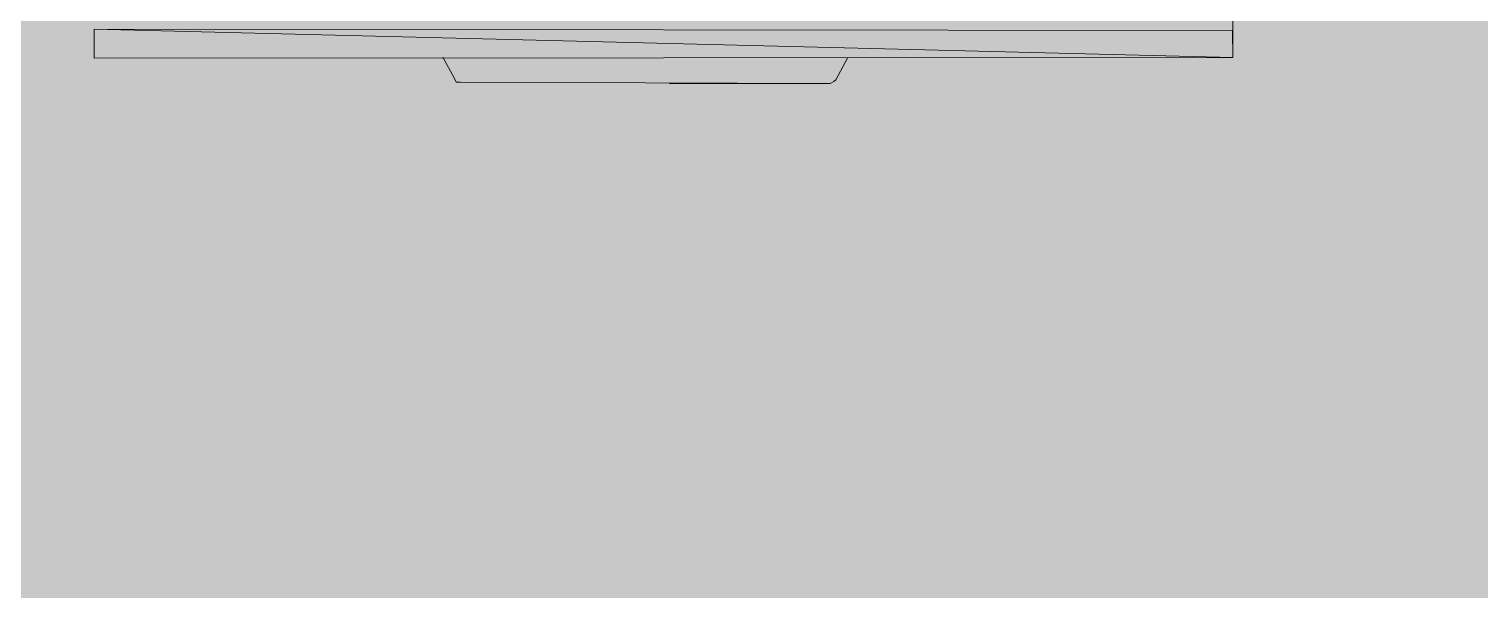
# Model space of a CAD drawing. Header units: millimetres. Extents: x 475159934 to 476245151, y 4620917055 to 4621447368.
# Drawn here: x 475303105 to 475306277, y 4620978121 to 4620979348 of the extents above; entities that cross this region are included whole.
import ezdxf

# ---------------------------------------------------------------- set-up
doc = ezdxf.new("R2010")
doc.units = ezdxf.units.MM
doc.header["$MEASUREMENT"] = 0
doc.layers.add('New_Car-Art', color=7, linetype='Continuous')
for name, color, linetype, lineweight in [('New_Car-Art_Pen_No__1', 1, 'Continuous', 0), ('New_Car-Art_Pen_No__4', 7, 'Continuous', 0), ('New_gza_Pen_No__255', 255, 'Continuous', 0)]:
    doc.layers.add(name, color=color, linetype=linetype, lineweight=lineweight)

msp = doc.modelspace()

# ---------------------------------------------------------------- hatches: boundary and pattern name
at = {"layer": 'New_Car-Art', "linetype": 'Continuous', "lineweight": 0, "true_color": 0x7f090b}
for points in [[(475305736.589, 4620979344.6), (475303247.38, 4620979347.724), (475305736.68, 4620979285.475)], [(475303247.38, 4620979347.724), (475303247.444, 4620979284.057), (475305736.68, 4620979285.475)]]:
    msp.add_hatch(color=16, dxfattribs=at).paths.add_polyline_path(points)
at = {"layer": 'New_gza_Pen_No__255', "linetype": 'Continuous', "lineweight": 0, "true_color": 0x3f3f3f}
msp.add_hatch(color=250, dxfattribs=at).paths.add_polyline_path([(475351022.786, 4620982408.659), (475330424.797, 4620982408.659), (475330424.797, 4620982932.534), (475208694.142, 4620982932.534), (475208694.142, 4620976912.388), (475261946.583, 4620976912.388, -0.28948959), (475265189.076, 4620974568.002), (475271727.568, 4620974568.002, -0.29342317), (475275095.001, 4620976932.699), (475351022.786, 4620976932.514)])

# ---------------------------------------------------------------- linework, layer by layer
at = {"layer": 'New_Car-Art_Pen_No__1', "color": 1, "linetype": 'Continuous', "lineweight": 0}
for points in [[(475305736.501, 4620979344.616), (475303247.38, 4620979347.724)], [(475303247.38, 4620979347.724), (475305736.68, 4620979285.475)], [(475303247.38, 4620979347.724), (475305736.68, 4620979285.475)], [(475303247.444, 4620979284.057), (475303247.38, 4620979347.724)], [(475305736.68, 4620979285.475), (475305736.501, 4620979344.616)], [(475305736.68, 4620979285.475), (475303247.444, 4620979284.057)]]:
    msp.add_lwpolyline(points, dxfattribs=at)
at = {"layer": 'New_Car-Art_Pen_No__4', "color": 7, "linetype": 'Continuous', "lineweight": 0}
for points in [[(475305737.843, 4620980703.839), (475305736.68, 4620979285.475)], [(475303247.444, 4620979284.057), (475303247.38, 4620979347.724)], [(475303247.38, 4620979347.724), (475305736.501, 4620979344.616)], [(475305736.501, 4620979344.616), (475305736.68, 4620979285.475)], [(475305736.68, 4620979285.475), (475303247.444, 4620979284.057)], [(475304009.459, 4620979285.92), (475304034.982, 4620979239.34)], [(475304894.353, 4620979284.01), (475304868.945, 4620979236.906)], [(475304034.982, 4620979239.34), (475304039.298, 4620979231.262)], [(475304039.298, 4620979231.262), (475304047.799, 4620979231.498)], [(475304047.799, 4620979231.498), (475304856.26, 4620979228.354)], [(475304856.26, 4620979228.354), (475304505.049, 4620979228.243)], [(475304864.787, 4620979233.133), (475304856.26, 4620979228.354)], [(475304868.945, 4620979236.906), (475304864.787, 4620979233.133)]]:
    msp.add_lwpolyline(points, dxfattribs=at)

doc.saveas('drawing.dxf')
